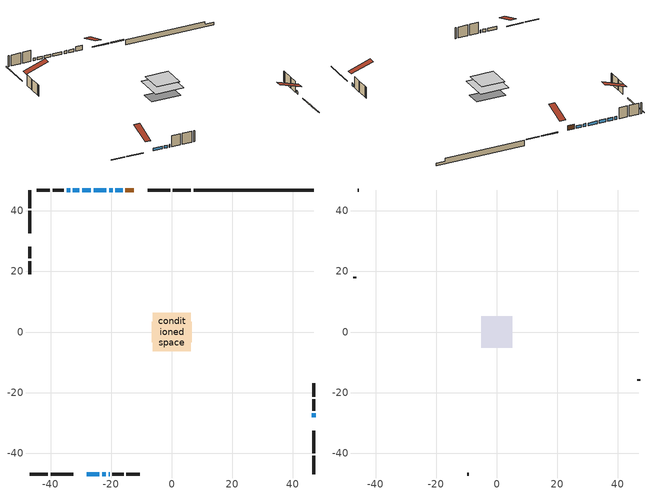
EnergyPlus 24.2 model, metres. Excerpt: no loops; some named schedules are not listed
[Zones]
conditioned space
 floor outside (Floor1 construction): -1.46,-1.46 -1.46,1.46 1.46,1.46 1.46,-1.46 z0.45
 floor outside (Floor2 construction): -0.81,-0.81 -0.81,0.81 0.81,0.81 0.81,-0.81 z0.45
 floor adiabatic (AdiabaticFloorConstruction): -6.35,-6.35 -6.35,6.35 6.35,6.35 6.35,-6.35 z2.89
 floor foundation (Slab1 construction): -6.57,-3.34 -6.57,3.34 6.57,3.34 6.57,-3.34 z-1.91
 wall outside (RimJoist1 construction): 6.32,46.88 0.38,46.88 / -46.88,-46.88 -40.93,-46.88 / -46.88,46.88 -46.88,40.93 / 46.88,-46.88 46.88,-40.93 z0.45:0.75
 wall outside (RimJoist2 construction): -0.55,46.88 -7.98,46.88 / -40,-46.88 -32.57,-46.88 / -46.88,40 -46.88,32.57 / 46.88,-40 46.88,-32.57 z0.45:0.75
 wall outside (AdiabaticWallConstruction 1): -12.47,46.88 -15.3,46.88 z0.45:2.48
 wall outside (AdiabaticWallConstruction): -16.23,46.88 -18.6,46.88 / -19.53,46.88 -20.67,46.88 / -28.09,-46.88 -23.89,-46.88 / 46.88,-28.09 46.88,-26.9 / -21.6,46.88 -25.8,46.88 / -22.96,-46.88 -21.78,-46.88 / -20.85,-46.88 -20.52,-46.88 / -26.73,46.88 -29.57,46.88 / -30.49,46.88 -32.66,46.88 / -33.58,46.88 -34.66,46.88 z0.45:1.67
 wall outside (Wall1 construction): -35.59,46.88 -39.32,46.88 / -19.6,-46.88 -15.87,-46.88 / -46.88,28.09 -46.88,24.36 / 46.88,-25.97 46.88,-22.25 z0.45:5.33
 wall outside (Wall2 construction): -40.24,46.88 -44.58,46.88 / -14.94,-46.88 -10.61,-46.88 / -46.88,23.43 -46.88,19.1 / 46.88,-21.32 46.88,-16.99 z0.45:5.33
 wall foundation (FoundationWall1 construction): 7.25,46.88,-1.91 7.25,46.88,0.45 42.91,46.88,0.45 42.91,46.88,-0.84 46.88,46.88,-0.84 46.88,46.88,-1.91
 window (WindowConstruction): -16.23,46.88 -18.6,46.88 z0.45:1.67
 window (WindowConstruction 6): -19.53,46.88 -20.67,46.88 z0.45:1.67
 window (WindowConstruction 7): -28.09,-46.88 -23.89,-46.88 z0.45:1.67
 window (WindowConstruction 8): 46.88,-28.09 46.88,-26.9 z0.45:1.67
 window (WindowConstruction 9): -21.6,46.88 -25.8,46.88 z0.45:1.67
 window (WindowConstruction 1): -22.96,-46.88 -21.78,-46.88 z0.45:1.67
 window (WindowConstruction 2): -20.85,-46.88 -20.53,-46.88 z0.45:1.67
 window (WindowConstruction 3): -26.73,46.88 -29.57,46.88 z0.45:1.67
 window (WindowConstruction 4): -30.49,46.88 -32.65,46.88 z0.45:1.67
 window (WindowConstruction 5): -33.58,46.88 -34.66,46.88 z0.45:1.67
 door (Door): -12.47,46.88 -15.3,46.88 z0.45:2.48
 ceiling adiabatic (AdiabaticFloorConstruction): 6.35,-6.35 6.35,6.35 -6.35,6.35 -6.35,-6.35 z2.89
attic - vented
 floor to conditioned space (Floor3 construction Reversed): -5.12,-5.12 -5.12,5.12 5.12,5.12 5.12,-5.12 z5.33
 wall outside (Wall3 construction): -45.51,46.88 -45.95,46.88 / -9.68,-46.88 -9.24,-46.88 / -46.88,18.17 -46.88,17.73 / 46.88,-16.06 46.88,-15.62 z0.45:5.33
 roof outside (Roof1 construction): -11.54,46.88,5.33 -11.54,36.9,8.65 -8.91,36.9,8.65 -8.91,46.88,5.33; -29.02,-46.88,5.33 -29.02,-36.9,8.65 -31.65,-36.9,8.65 -31.65,-46.88,5.33; -46.88,29.02,5.33 -36.9,29.02,8.65 -36.9,31.65,8.65 -46.88,31.65,5.33; 46.88,-29.02,5.33 36.9,-29.02,8.65 36.9,-31.65,8.65 46.88,-31.65,5.33
[Building]
Building 1: Terrain=Suburbs
[Site:Location]
Saskatoon Intl AP_SK: Latitude {deg}=52.17; Longitude {deg}=-106.7; Time Zone {hr}=-6; Elevation {m}=504; Keep Site Location Information=Yes
[Site:GroundTemperature:Shallow]
-3.29371, -5.9198, -6.13011, -4.88389, 0.118965, 5.09852, 9.41553, 12.1502, 12.3826, 10.1583, 5.95142, 1.12462
[Site:WaterMainsTemperature]
Calculation Method=Schedule; Temperature Schedule=mains temperature schedule
[Material] Roughness=Rough; Thermal Absorptance=0.9
Name | Thickness {m} | Conductivity {W/m-K} | Density {kg/m3} | Specific Heat {J/kg-K} | Solar Absorptance | Visible Absorptance
asphalt or fiberglass shingles | 0.00635 | 0.162714 | 1121.4 | 1465.45 | 0.84 | 0.84
ceiling loosefill ins | 0.338667 | 0.0480833 | 16.02 | 1046.75 | 0.7 | 0.7
ceiling stud and cavity | 0.1397 | 0.0980682 | 65.682 | 1177.47 | 0.7 | 0.7
concrete 4.0 in. | 0.1016 | 1.803125 | 2242.8 | 837.4 | 0.7 | 0.7
concrete 8.0 in. | 0.2032 | 1.803125 | 2242.8 | 837.4 | 0.7 | 0.7
door material | 0.04445 | 0.0451087 | 512.64 | 1214.23 | 0.7 | 0.7
exterior vertical ins | 0.0457286 | 0.029427 | 32.04 | 1214.23 | 0.7 | 0.7
floor covering | 0.0127 | 0.0433444 | 54.468 | 1339.84 | 0.6 | 0.6
floor rigid ins; rim joist rigid ins; wall rigid ins | 0.051816 | 0.029427 | 32.04 | 1214.23 | 0.7 | 0.7
floor rigid ins 1; wall rigid ins 1 | 0.512978 | 0.029427 | 32.04 | 1214.23 | 0.7 | 0.7
floor stud and cavity | 0.1397 | 0.104091 | 92.3553 | 1139.71 | 0.7 | 0.7
floor stud and cavity 1 | 0.1397 | 0.103143 | 92.3553 | 1139.71 | 0.7 | 0.7
floor stud and cavity 2 | 0.1397 | 1.75129 | 37.0049 | 1207.88 | 0.7 | 0.7
furniture material conditioned space 1 | 0.1524 | 0.115458 | 640.8 | 1214.23 | 0.6 | 0.6
gypsum board | 0.0127 | 0.160291 | 801 | 837.4 | 0.6 | 0.6
gypsum board 1 | 0.0127 | 0.160291 | 801 | 837.4 | 0.7 | 0.7
osb sheathing 0.5 in. | 0.0127 | 0.115458 | 512.64 | 1214.23 | 0.7 | 0.7
osb sheathing 0.75 in. | 0.01905 | 0.115458 | 512.64 | 1214.23 | 0.7 | 0.7
osb sheathing 2.0 in. | 0.0508 | 0.115458 | 512.64 | 1214.23 | 0.7 | 0.7
rim joist stud and cavity | 0.0508 | 0.0440068 | 125.044 | 1163.47 | 0.6 | 0.6
rim joist stud and cavity 1 | 0.0508 | 0.0309689 | 125.044 | 1163.47 | 0.6 | 0.6
wall stud and cavity | 0.1397 | 0.214432 | 139.0536 | 1170.24 | 0.7 | 0.7
wall stud and cavity 1 | 0.1397 | 0.226039 | 139.0536 | 1170.24 | 0.7 | 0.7
wall stud and cavity 2 | 0.0889 | 6.1454 | 50.32683 | 1063.81 | 0.6 | 0.6
wall stud and cavity 3 | 0.0889 | 0.380278 | 52.3479 | 1209.89 | 0.7 | 0.7
wall stud and cavity 4 | 0.0889 | 0.391764 | 83.0341 | 1211.67 | 0.7 | 0.7
wood siding | 0.0254 | 0.102417 | 544.68 | 1172.36 | 0 | 0
wood siding 1 | 0.00254 | 0.102417 | 544.68 | 1172.36 | 0 | 0
wood siding 2; wood siding 3; wood siding 4 | 0.0254 | 0.102417 | 544.68 | 1172.36 | 0.7 | 0.7
[WindowMaterial:SimpleGlazingSystem]
Name | U-Factor {W/m2-K} | Solar Heat Gain Coefficient
WindowMaterial | 1.28947 | 0.51
WindowMaterial 1 | 1.45527 | 0.44
WindowMaterial 2 | 2.94518 | 0.64
WindowMaterial 3 | 1.2361 | 0.53
WindowMaterial 4 | 1.3048 | 0.5
WindowMaterial 5 | 2.92474 | 0.66
WindowMaterial 6 | 2.87647 | 0.71
WindowMaterial 7 | 2.9236 | 0.66
WindowMaterial 8 | 3.74237 | 0.69
[Construction]
AdiabaticFloorConstruction: floor stud and cavity 2, floor rigid ins 1, osb sheathing 0.75 in., floor covering
AdiabaticWallConstruction: wood siding 3, wall rigid ins 1, wall stud and cavity 3, gypsum board
AdiabaticWallConstruction 1: wood siding 4, wall rigid ins 1, wall stud and cavity 3, gypsum board
Door: door material
Floor1 construction: floor stud and cavity, floor rigid ins, osb sheathing 0.75 in., floor covering
Floor2 construction: floor stud and cavity 1, floor rigid ins, osb sheathing 0.75 in., floor covering
Floor3 construction Reversed: gypsum board, ceiling stud and cavity, ceiling loosefill ins
FoundationWall1 construction: concrete 8.0 in., gypsum board 1
furniture construction conditioned space 1: furniture material conditioned space 1
PartitionWallConstruction: gypsum board, wall stud and cavity 4, gypsum board
RimJoist1 construction: wood siding 2, rim joist rigid ins, osb sheathing 2.0 in., rim joist stud and cavity
RimJoist2 construction: wood siding 2, osb sheathing 2.0 in., rim joist stud and cavity 1
Roof1 construction: asphalt or fiberglass shingles
Slab1 construction: concrete 4.0 in.
Wall1 construction: wood siding, wall rigid ins, osb sheathing 0.5 in., wall stud and cavity, gypsum board
Wall2 construction: wood siding, wall rigid ins, osb sheathing 0.5 in., wall stud and cavity 1, gypsum board
Wall3 construction: wood siding 1, wall stud and cavity 2
WindowConstruction; WindowConstruction 1: WindowMaterial
WindowConstruction 2: WindowMaterial 1
WindowConstruction 3: WindowMaterial 2
WindowConstruction 4: WindowMaterial 3
WindowConstruction 5: WindowMaterial 4
WindowConstruction 6: WindowMaterial 5
WindowConstruction 7: WindowMaterial 6
WindowConstruction 8: WindowMaterial 7
WindowConstruction 9: WindowMaterial 8
[Zone] Multiplier=1; Part of Total Floor Area=Yes
Name | Volume {m3}
attic - vented | 56.6903
conditioned space | 622.4
[Space]
Name | Zone | Volume {m3}
attic - vented 1 | attic - vented | 56.6903
conditioned space 1 | conditioned space | 622.4
[ZoneInfiltration:EffectiveLeakageArea]
infil attic - vented 1: Zone or Space=attic - vented 1; Schedule=Always On Discrete; Effective Air Leakage Area {cm2}=3599.31; Stack Coefficient=0.000570446; Wind Coefficient=1.61372e-05
[ZoneMixing]
whole house fan mix: Zone or Space=attic - vented; Schedule=Always On Continuous; Design Flow Rate Calculation Method=Flow/Zone; Design Flow Rate {m3/s}=0; Source Zone or Space=conditioned space
[SurfaceProperty:ExposedFoundationPerimeter]
Slab1: Exposed Perimeter Calculation Method=TotalExposedPerimeter; Total Exposed Perimeter {m}=39.624
[InternalMass] Zone or ZoneList=conditioned space; Space or SpaceList=conditioned space 1
Name | Construction | Surface Area {m2}
furniture mass conditioned space 1 | furniture construction conditioned space 1 | 104.06
partition wall mass | PartitionWallConstruction | 260.15
[Lights]
interior lighting: Zone or ZoneList or Space or SpaceList=conditioned space 1; Schedule=interior lighting schedule; Design Level Calculation Method=LightingLevel; Lighting Level {W}=343.2; Return Air Fraction=0; Fraction Radiant=0.6; Fraction Visible=0.2; Fraction Replaceable=1
[People]
occupants: Zone or ZoneList or Space or SpaceList=conditioned space 1; Number of People Schedule=occupants schedule; Number of People Calculation Method=People; Number of People=3; Fraction Radiant=0.314171; Sensible Heat Fraction=0.56303; Activity Level Schedule=occupants activity schedule; Carbon Dioxide Generation Rate {m3/s-W}=0; Enable ASHRAE 55 Comfort Warnings=No; Mean Radiant Temperature Calculation Type=EnclosureAveraged
[ElectricEquipment] Zone or ZoneList or Space or SpaceList=conditioned space 1; Design Level Calculation Method=EquipmentLevel
Name | Schedule | Design Level {W} | Fraction Latent | Fraction Radiant | Fraction Lost
clothes dryer | clothes dryer schedule | 140.772 | 0.015 | 0.081 | 0.85
clothes washer | clothes washer schedule | 32.1985 | 0.03 | 0.162 | 0.7
cooking range | cooking range schedule | 215.147 | 0.08 | 0.432 | 0.2
dishwasher | dishwasher schedule | 66.8632 | 0.3 | 0.18 | 0.4
fridge | fridge schedule | 72.9452 | 0 | 0.6 | 0
mech vent house fan | mech vent house fan schedule | 0 | 0 | 0 | 1
mech vent house fan cfis | mech vent house fan cfis schedule | 0 | 0 | 0 | 0
misc plug loads | misc plug loads schedule | 494.7 | 0.045 | 0.513 | 0.1
whole house fan | Always On Discrete | 0 | 0 | 0 | 1
[OtherEquipment] Zone or ZoneList or Space or SpaceList=conditioned space 1; Design Level Calculation Method=EquipmentLevel
Name | Fuel Type | Schedule | Design Level {W} | Fraction Latent | Fraction Radiant | Fraction Lost
clothes dryer 1 | Electricity | clothes dryer schedule | 0 | 0.015 | 0.081 | 0.85
cooking range 1 | Electricity | cooking range schedule | 0 | 0.08 | 0.432 | 0.2
general water use latent | None | general water use schedule | 62.594 | 1 | 0 | 0
general water use sensible | None | general water use schedule | -61.6891 | 0 | 0.6 | 0
mech vent house fan latent load | None | Always On Discrete | 0 | 1 | 0 | 0
mech vent house fan sensible load | None | Always On Discrete | 0 | 0 | 0 | 0
water heater energy adjustment1 | NaturalGas | Always On Discrete | 0.01 | 0 | 0 | 1
[ZoneInfiltration:DesignFlowRate] Zone or ZoneList or Space or SpaceList=conditioned space 1; Schedule=Always On Discrete; Design Flow Rate Calculation Method=Flow/Zone; Design Flow Rate {m3/s}=0
infil flow; natural vent flow; whole house fan flow
[AvailabilityManager:Scheduled]
central ac and furnace airloop Availability Manager: Schedule=Always On Discrete
[Foundation:Kiva]
Foundation Kiva 1: Initial Indoor Air Temperature {C}=21; Wall Height Above Grade {m}=0.450007; Wall Depth Below Slab {m}=0.2032; Custom Block Material Name 1=exterior vertical ins; Custom Block Depth 1 {m}=2.36001; Custom Block X Position 1 {m}=0.2159; Custom Block Z Position 1 {m}=0
[Foundation:Kiva:Settings]
Soil Conductivity {W/m-K}=0.849921; Soil Density {kg/m3}=1842.3; Soil Specific Heat {J/kg-K}=418.7; Ground Solar Absorptivity=0.9; Ground Thermal Absorptivity=0.9; Ground Surface Roughness {m}=0.03; Far-Field Width {m}=40; Deep-Ground Boundary Condition=ZeroFlux; Deep-Ground Depth {m}=40; Minimum Cell Dimension {m}=0.2; Maximum Cell Growth Coefficient=3; Simulation Timestep=Timestep
[Exterior:Lights]
exterior lighting: Schedule=exterior lighting schedule; Design Level {W}=75.6
[EnergyManagementSystem:GlobalVariable]
central_ac_and_furnace_airloop_Fan_RTF
infil_program_Qfan
infil_program_Qinf
natural_vent_program_Qnv
natural_vent_program_Qwhf
[EnergyManagementSystem:Sensor]
Name | Output:Variable or Output:Meter Index Key | Output:Variable or Output:Meter
airflow_gain | infil flow | Infiltration Sensible Heat Gain Energy
airflow_gain_1 | natural vent flow | Infiltration Sensible Heat Gain Energy
airflow_gain_2 | whole house fan flow | Infiltration Sensible Heat Gain Energy
airflow_loss | infil flow | Infiltration Sensible Heat Loss Energy
airflow_loss_1 | natural vent flow | Infiltration Sensible Heat Loss Energy
airflow_loss_2 | whole house fan flow | Infiltration Sensible Heat Loss Energy
clg_load_cond |  | Cooling:EnergyTransfer:Zone:CONDITIONED SPACE
clg_sp_s; clg_sp_s_1 | cooling setpoint | Schedule Value
clothes_dryer_exhaust_0_sch_s | clothes dryer exhaust 0 schedule | Schedule Value
cool_season | cooling season schedule | Schedule Value
htg_load_cond |  | Heating:EnergyTransfer:Zone:CONDITIONED SPACE
htg_sp_s; htg_sp_s_1 | heating setpoint | Schedule Value
ig_ee_conv | clothes dryer | Electric Equipment Convective Heating Energy
ig_ee_conv_2 | cooking range | Electric Equipment Convective Heating Energy
ig_ee_conv_4 | fridge | Electric Equipment Convective Heating Energy
ig_ee_conv_5 | misc plug loads | Electric Equipment Convective Heating Energy
ig_ee_conv_6 | whole house fan | Electric Equipment Convective Heating Energy
ig_ee_rad | clothes dryer | Electric Equipment Radiant Heating Energy
ig_ee_rad_2 | cooking range | Electric Equipment Radiant Heating Energy
ig_ee_rad_4 | fridge | Electric Equipment Radiant Heating Energy
ig_ee_rad_5 | misc plug loads | Electric Equipment Radiant Heating Energy
ig_ee_rad_6 | whole house fan | Electric Equipment Radiant Heating Energy
ig_lgt_conv | interior lighting | Lights Convective Heating Energy
ig_lgt_rad | interior lighting | Lights Radiant Heating Energy
ig_lgt_vis | interior lighting | Lights Visible Radiation Heating Energy
ig_oe_conv | clothes dryer 1 | Other Equipment Convective Heating Energy
ig_oe_conv_1 | cooking range 1 | Other Equipment Convective Heating Energy
ig_oe_conv_2 | general water use latent | Other Equipment Convective Heating Energy
ig_oe_conv_3 | general water use sensible | Other Equipment Convective Heating Energy
ig_oe_conv_4 | water heater energy adjustment1 | Other Equipment Convective Heating Energy
ig_oe_rad | clothes dryer 1 | Other Equipment Radiant Heating Energy
ig_oe_rad_1 | cooking range 1 | Other Equipment Radiant Heating Energy
ig_oe_rad_2 | general water use latent | Other Equipment Radiant Heating Energy
ig_oe_rad_3 | general water use sensible | Other Equipment Radiant Heating Energy
ig_oe_rad_4 | water heater energy adjustment1 | Other Equipment Radiant Heating Energy
ig_ppl_conv | occupants | People Convective Heating Energy
ig_ppl_rad | occupants | People Radiant Heating Energy
im_conv | furniture mass conditioned space 1 | Surface Inside Face Convection Heat Gain Energy
im_conv_1 | partition wall mass | Surface Inside Face Convection Heat Gain Energy
im_ig | furniture mass conditioned space 1 | Surface Inside Face Internal Gains Radiation Heat Gain Energy
im_ig_1 | partition wall mass | Surface Inside Face Internal Gains Radiation Heat Gain Energy
im_lgt | furniture mass conditioned space 1 | Surface Inside Face Lights Radiation Heat Gain Energy
im_lgt_1 | partition wall mass | Surface Inside Face Lights Radiation Heat Gain Energy
im_sol | furniture mass conditioned space 1 | Surface Inside Face Solar Radiation Heat Gain Energy
im_sol_1 | partition wall mass | Surface Inside Face Solar Radiation Heat Gain Energy
im_surf | furniture mass conditioned space 1 | Surface Inside Face Net Surface Thermal Radiation Heat Gain Energy
im_surf_1 | partition wall mass | Surface Inside Face Net Surface Thermal Radiation Heat Gain Energy
mv_conv | mech vent house fan | Electric Equipment Convective Heating Energy
mv_conv_1 | mech vent house fan cfis | Electric Equipment Convective Heating Energy
mv_conv_2 | mech vent house fan latent load | Other Equipment Convective Heating Energy
mv_conv_3 | mech vent house fan sensible load | Other Equipment Convective Heating Energy
mv_rad | mech vent house fan | Electric Equipment Radiant Heating Energy
mv_rad_1 | mech vent house fan cfis | Electric Equipment Radiant Heating Energy
mv_rad_2 | mech vent house fan latent load | Other Equipment Radiant Heating Energy
mv_rad_3 | mech vent house fan sensible load | Other Equipment Radiant Heating Energy
natural_vent_s | natural vent schedule | Schedule Value
out_pb_s |  | Site Outdoor Air Barometric Pressure
out_wt_s |  | Site Outdoor Air Humidity Ratio
site_vw_s |  | Site Wind Speed
ss_back_out | Window1 | Surface Window Shortwave from Zone Back Out Window Heat Transfer Rate
ss_back_out_1 | Window10 | Surface Window Shortwave from Zone Back Out Window Heat Transfer Rate
ss_back_out_2 | Window11 | Surface Window Shortwave from Zone Back Out Window Heat Transfer Rate
ss_back_out_3 | Window12 | Surface Window Shortwave from Zone Back Out Window Heat Transfer Rate
ss_back_out_4 | Window13 | Surface Window Shortwave from Zone Back Out Window Heat Transfer Rate
ss_back_out_5 | Window3 | Surface Window Shortwave from Zone Back Out Window Heat Transfer Rate
ss_back_out_6 | Window4 | Surface Window Shortwave from Zone Back Out Window Heat Transfer Rate
ss_back_out_7 | Window5 | Surface Window Shortwave from Zone Back Out Window Heat Transfer Rate
ss_back_out_8 | Window8 | Surface Window Shortwave from Zone Back Out Window Heat Transfer Rate
ss_back_out_9 | Window9 | Surface Window Shortwave from Zone Back Out Window Heat Transfer Rate
ss_conv | Door1 | Surface Inside Face Convection Heat Gain Energy
ss_conv_1 | Window1 | Surface Inside Face Convection Heat Gain Energy
ss_conv_10 | Window9 | Surface Inside Face Convection Heat Gain Energy
ss_conv_2 | Window10 | Surface Inside Face Convection Heat Gain Energy
ss_conv_3 | Window11 | Surface Inside Face Convection Heat Gain Energy
ss_conv_4 | Window12 | Surface Inside Face Convection Heat Gain Energy
ss_conv_5 | Window13 | Surface Inside Face Convection Heat Gain Energy
ss_conv_6 | Window3 | Surface Inside Face Convection Heat Gain Energy
ss_conv_7 | Window4 | Surface Inside Face Convection Heat Gain Energy
ss_conv_8 | Window5 | Surface Inside Face Convection Heat Gain Energy
ss_conv_9 | Window8 | Surface Inside Face Convection Heat Gain Energy
ss_ig | Door1 | Surface Inside Face Internal Gains Radiation Heat Gain Energy
ss_ig_1 | Window1 | Surface Inside Face Internal Gains Radiation Heat Gain Energy
ss_ig_10 | Window9 | Surface Inside Face Internal Gains Radiation Heat Gain Energy
ss_ig_2 | Window10 | Surface Inside Face Internal Gains Radiation Heat Gain Energy
ss_ig_3 | Window11 | Surface Inside Face Internal Gains Radiation Heat Gain Energy
ss_ig_4 | Window12 | Surface Inside Face Internal Gains Radiation Heat Gain Energy
ss_ig_5 | Window13 | Surface Inside Face Internal Gains Radiation Heat Gain Energy
ss_ig_6 | Window3 | Surface Inside Face Internal Gains Radiation Heat Gain Energy
ss_ig_7 | Window4 | Surface Inside Face Internal Gains Radiation Heat Gain Energy
ss_ig_8 | Window5 | Surface Inside Face Internal Gains Radiation Heat Gain Energy
ss_ig_9 | Window8 | Surface Inside Face Internal Gains Radiation Heat Gain Energy
ss_lgt | Door1 | Surface Inside Face Lights Radiation Heat Gain Energy
ss_sol | Door1 | Surface Inside Face Solar Radiation Heat Gain Energy
ss_surf | Door1 | Surface Inside Face Net Surface Thermal Radiation Heat Gain Energy
ss_surf_1 | Window1 | Surface Inside Face Net Surface Thermal Radiation Heat Gain Energy
ss_surf_10 | Window9 | Surface Inside Face Net Surface Thermal Radiation Heat Gain Energy
ss_surf_2 | Window10 | Surface Inside Face Net Surface Thermal Radiation Heat Gain Energy
ss_surf_3 | Window11 | Surface Inside Face Net Surface Thermal Radiation Heat Gain Energy
ss_surf_4 | Window12 | Surface Inside Face Net Surface Thermal Radiation Heat Gain Energy
ss_surf_5 | Window13 | Surface Inside Face Net Surface Thermal Radiation Heat Gain Energy
ss_surf_6 | Window3 | Surface Inside Face Net Surface Thermal Radiation Heat Gain Energy
ss_surf_7 | Window4 | Surface Inside Face Net Surface Thermal Radiation Heat Gain Energy
ss_surf_8 | Window5 | Surface Inside Face Net Surface Thermal Radiation Heat Gain Energy
ss_surf_9 | Window8 | Surface Inside Face Net Surface Thermal Radiation Heat Gain Energy
ss_trans_in | Window1 | Surface Window Transmitted Solar Radiation Rate
ss_trans_in_1 | Window10 | Surface Window Transmitted Solar Radiation Rate
ss_trans_in_2 | Window11 | Surface Window Transmitted Solar Radiation Rate
ss_trans_in_3 | Window12 | Surface Window Transmitted Solar Radiation Rate
ss_trans_in_4 | Window13 | Surface Window Transmitted Solar Radiation Rate
ss_trans_in_5 | Window3 | Surface Window Transmitted Solar Radiation Rate
ss_trans_in_6 | Window4 | Surface Window Transmitted Solar Radiation Rate
ss_trans_in_7 | Window5 | Surface Window Transmitted Solar Radiation Rate
ss_trans_in_8 | Window8 | Surface Window Transmitted Solar Radiation Rate
ss_trans_in_9 | Window9 | Surface Window Transmitted Solar Radiation Rate
ss_trans_out | Window1 | Surface Inside Face Initial Transmitted Diffuse Transmitted Out Window Solar Radiation Rate
ss_trans_out_1 | Window10 | Surface Inside Face Initial Transmitted Diffuse Transmitted Out Window Solar Radiation Rate
ss_trans_out_2 | Window11 | Surface Inside Face Initial Transmitted Diffuse Transmitted Out Window Solar Radiation Rate
ss_trans_out_3 | Window12 | Surface Inside Face Initial Transmitted Diffuse Transmitted Out Window Solar Radiation Rate
ss_trans_out_4 | Window13 | Surface Inside Face Initial Transmitted Diffuse Transmitted Out Window Solar Radiation Rate
ss_trans_out_5 | Window3 | Surface Inside Face Initial Transmitted Diffuse Transmitted Out Window Solar Radiation Rate
ss_trans_out_6 | Window4 | Surface Inside Face Initial Transmitted Diffuse Transmitted Out Window Solar Radiation Rate
ss_trans_out_7 | Window5 | Surface Inside Face Initial Transmitted Diffuse Transmitted Out Window Solar Radiation Rate
ss_trans_out_8 | Window8 | Surface Inside Face Initial Transmitted Diffuse Transmitted Out Window Solar Radiation Rate
ss_trans_out_9 | Window9 | Surface Inside Face Initial Transmitted Diffuse Transmitted Out Window Solar Radiation Rate
s_conv | Floor1 | Surface Inside Face Convection Heat Gain Energy
s_conv_1 | Floor2 | Surface Inside Face Convection Heat Gain Energy
s_conv_10 | RimJoist2:0 | Surface Inside Face Convection Heat Gain Energy
s_conv_11 | RimJoist2:180 | Surface Inside Face Convection Heat Gain Energy
s_conv_12 | RimJoist2:270 | Surface Inside Face Convection Heat Gain Energy
s_conv_13 | RimJoist2:90 | Surface Inside Face Convection Heat Gain Energy
s_conv_14 | Slab1 | Surface Inside Face Convection Heat Gain Energy
s_conv_15 | Wall1:0 | Surface Inside Face Convection Heat Gain Energy
s_conv_16 | Wall1:180 | Surface Inside Face Convection Heat Gain Energy
s_conv_17 | Wall1:270 | Surface Inside Face Convection Heat Gain Energy
s_conv_18 | Wall1:90 | Surface Inside Face Convection Heat Gain Energy
s_conv_19 | Wall2:0 | Surface Inside Face Convection Heat Gain Energy
s_conv_2 | Floor3 | Surface Inside Face Convection Heat Gain Energy
s_conv_20 | Wall2:180 | Surface Inside Face Convection Heat Gain Energy
s_conv_21 | Wall2:270 | Surface Inside Face Convection Heat Gain Energy
s_conv_22 | Wall2:90 | Surface Inside Face Convection Heat Gain Energy
s_conv_3 | FoundationWall1 | Surface Inside Face Convection Heat Gain Energy
s_conv_4 | inferred conditioned ceiling | Surface Inside Face Convection Heat Gain Energy
s_conv_5 | inferred conditioned floor | Surface Inside Face Convection Heat Gain Energy
s_conv_6 | RimJoist1:0 | Surface Inside Face Convection Heat Gain Energy
s_conv_7 | RimJoist1:180 | Surface Inside Face Convection Heat Gain Energy
s_conv_8 | RimJoist1:270 | Surface Inside Face Convection Heat Gain Energy
s_conv_9 | RimJoist1:90 | Surface Inside Face Convection Heat Gain Energy
s_ig | Floor1 | Surface Inside Face Internal Gains Radiation Heat Gain Energy
s_ig_1 | Floor2 | Surface Inside Face Internal Gains Radiation Heat Gain Energy
s_ig_10 | RimJoist2:0 | Surface Inside Face Internal Gains Radiation Heat Gain Energy
s_ig_11 | RimJoist2:180 | Surface Inside Face Internal Gains Radiation Heat Gain Energy
s_ig_12 | RimJoist2:270 | Surface Inside Face Internal Gains Radiation Heat Gain Energy
s_ig_13 | RimJoist2:90 | Surface Inside Face Internal Gains Radiation Heat Gain Energy
s_ig_14 | Slab1 | Surface Inside Face Internal Gains Radiation Heat Gain Energy
s_ig_15 | Wall1:0 | Surface Inside Face Internal Gains Radiation Heat Gain Energy
s_ig_16 | Wall1:180 | Surface Inside Face Internal Gains Radiation Heat Gain Energy
s_ig_17 | Wall1:270 | Surface Inside Face Internal Gains Radiation Heat Gain Energy
s_ig_18 | Wall1:90 | Surface Inside Face Internal Gains Radiation Heat Gain Energy
s_ig_19 | Wall2:0 | Surface Inside Face Internal Gains Radiation Heat Gain Energy
s_ig_2 | Floor3 | Surface Inside Face Internal Gains Radiation Heat Gain Energy
s_ig_20 | Wall2:180 | Surface Inside Face Internal Gains Radiation Heat Gain Energy
